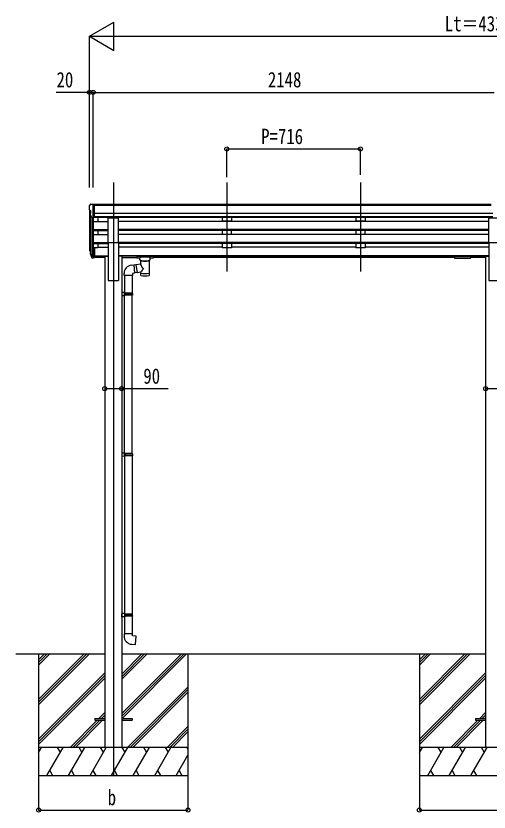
# Model space of a CAD drawing. Units: millimetres, scale not verified. Extents: x -10512 to 10512, y -7425 to 7425.
# Drawn here: x -4057 to -1522, y -3512 to 750 of the extents above; entities that cross this region are included whole.
import ezdxf
from ezdxf.enums import TextEntityAlignment as Align

# ---------------------------------------------------------------- set-up
doc = ezdxf.new("R2010")
doc.units = ezdxf.units.MM
doc.header["$LTSCALE"] = 30
for name, color, linetype in [('0-3_YKK_12', 2, 'Continuous'), ('0-4_YKK_13', 4, 'Continuous'), ('0-5_YKK_A1', 4, 'Continuous'), ('0-6_YKK_D', 6, 'Continuous')]:
    doc.layers.add(name, color=color, linetype=linetype)
doc.styles.add('ＭＳ ゴシック', font='')
doc.styles.get('ＭＳ ゴシック').set_extended_font_data('MS Gothic')

msp = doc.modelspace()

# ---------------------------------------------------------------- linework, layer by layer
at = {"layer": '0-3_YKK_12'}
for p, q in [((-3534.74, -141.06), (-3534.74, -3315.46)), ((-2926.74, -141.06), (-2926.74, -618.57)), ((-2210.74, -141.06), (-2210.74, -618.57))]:
    msp.add_line(p, q, dxfattribs=at)
at = {"layer": '0-4_YKK_13'}
for p, q in [((-3664.74, -266.81), (-3664.74, -267.44)), ((-3662.21, -288.63), (-3656.89, -291.7)), ((-3657.83, -258.01), (-3661.9, -263.82)), ((-3654.74, -257.44), (-3657.08, -257.58)), ((-3656.74, -291.96), (-3656.74, -308.23)), ((-3654.74, -257.44), (-3636.24, -257.44)), ((-3642.74, -330.43), (-3642.74, -257.44)), ((-3636.24, -257.44), (-3626.24, -257.53)), ((-3636.24, -329.43), (-3636.24, -257.44)), ((-3626.24, -259.05), (-3626.24, -257.53)), ((-3650.37, -328.61), (-3659.37, -313.02)), ((-3642.74, -330.43), (-3647.95, -330.11)), ((-3636.24, -329.43), (-3642.74, -329.43)), ((-3562.24, -462.89), (-3562.24, -331.09)), ((-3562.24, -331.09), (-3507.24, -331.09)), ((-3507.24, -462.89), (-3507.24, -331.09)), ((-1522.24, -462.89), (-1522.24, -331.09)), ((-1522.24, -331.09), (-1467.24, -331.09)), ((-3562.24, -462.89), (-3507.24, -462.89)), ((-1522.24, -462.89), (-1467.24, -462.89)), ((-3661.65, -505.35), (-3657.77, -513.3)), ((-3661.05, -503.98), (-3657.77, -511.04)), ((-3642.74, -491.16), (-3642.74, -545.94)), ((-3636.24, -491.16), (-3642.74, -491.16)), ((-3636.24, -491.16), (-3636.24, -545.2)), ((-3659.33, -516.63), (-3659, -521.03)), ((-3659, -521.03), (-3650.19, -544.58)), ((-3658.38, -520.47), (-3650.19, -536.65)), ((-3649.18, -535.52), (-3656.93, -520.11)), ((-3642.74, -536.2), (-3647.88, -536.2)), ((-3642.74, -538), (-3647.59, -538)), ((-3642.74, -545.94), (-3647.59, -545.94)), ((-3636.24, -531.3), (-3642.74, -531.3)), ((-3636.24, -536.18), (-3642.74, -536.18)), ((-3636.24, -545.2), (-3642.74, -545.2)), ((-3408.74, -535.75), (-3408.74, -546.5)), ((-3323.74, -535.08), (-3406.74, -535.08)), ((-3323.74, -537.26), (-3406.74, -537.26)), ((-3392.24, -547.17), (-3406.74, -547.17)), ((-3392.24, -553.98), (-3392.24, -543.7)), ((-3338.24, -553.98), (-3338.24, -543.7)), ((-3323.74, -547.17), (-3338.24, -547.17)), ((-3321.74, -535.75), (-3321.74, -546.5)), ((-3321.74, -535.94), (-3321.74, -537.48)), ((-1707.74, -535.75), (-1707.74, -546.5)), ((-1707.74, -535.94), (-1707.74, -537.48)), ((-1705.74, -535.08), (-1622.74, -535.08)), ((-1705.74, -537.26), (-1622.74, -537.26)), ((-1705.74, -547.17), (-1622.74, -547.17)), ((-1620.74, -535.75), (-1620.74, -546.5)), ((-3438.1, -583.36), (-3425.59, -581.81)), ((-3413.07, -581.84), (-3425.42, -583.75)), ((-3413.37, -579.96), (-3388.14, -576.05)), ((-3413.37, -579.96), (-3406.34, -625.22)), ((-3388.14, -576.05), (-3388.14, -558.47)), ((-3342.34, -558.48), (-3342.33, -638.77)), ((-3477.51, -639.37), (-3477.51, -628.46)), ((-3406.64, -623.34), (-3421.75, -625.68)), ((-3388.14, -622.39), (-3406.34, -625.22)), ((-3388.16, -638.77), (-3388.14, -622.14)), ((-3431.51, -639.37), (-3477.51, -639.37)), ((-3475.54, -639.37), (-3475.54, -730.83)), ((-3433.54, -639.37), (-3433.54, -733.39)), ((-3473.54, -730.89), (-3489.54, -730.42)), ((-3489.54, -730.42), (-3489.54, -748.36)), ((-3473.54, -747.89), (-3489.54, -748.36)), ((-3473.54, -732.89), (-3475.54, -732.89)), ((-3432.54, -733.39), (-3475.54, -733.39)), ((-3431.54, -735.39), (-3475.54, -735.39)), ((-3431.54, -743.39), (-3475.54, -743.39)), ((-3432.54, -745.39), (-3475.54, -745.39)), ((-3475.54, -1590.08), (-3475.54, -747.95)), ((-3473.54, -732.89), (-3473.54, -730.89)), ((-3473.54, -747.89), (-3473.54, -745.89)), ((-3471.07, -735.39), (-3470.64, -733.39)), ((-3433.54, -1592.64), (-3433.54, -745.39)), ((-3431.54, -735.39), (-3432.54, -733.39)), ((-3431.54, -743.39), (-3432.54, -745.39)), ((-3431.54, -735.39), (-3431.54, -743.39)), ((-3473.54, -1590.14), (-3489.54, -1589.67)), ((-3489.54, -1589.67), (-3489.54, -1607.61)), ((-3473.54, -1607.14), (-3489.54, -1607.61)), ((-3473.54, -1592.14), (-3475.54, -1592.14)), ((-3432.54, -1592.64), (-3475.54, -1592.64)), ((-3431.54, -1594.64), (-3475.54, -1594.64)), ((-3431.54, -1602.64), (-3475.54, -1602.64)), ((-3432.54, -1604.64), (-3475.54, -1604.64)), ((-3475.54, -1607.2), (-3475.54, -2449.33)), ((-3473.54, -1592.14), (-3473.54, -1590.14)), ((-3473.54, -1607.14), (-3473.54, -1605.14)), ((-3471.07, -1594.64), (-3470.64, -1592.64)), ((-3433.54, -1604.64), (-3433.54, -2451.89)), ((-3431.54, -1594.64), (-3432.54, -1592.64)), ((-3431.54, -1602.64), (-3432.54, -1604.64)), ((-3431.54, -1594.64), (-3431.54, -1602.64)), ((-3473.54, -2449.39), (-3489.54, -2448.92)), ((-3489.54, -2466.86), (-3489.54, -2448.92)), ((-3473.54, -2466.39), (-3489.54, -2466.86)), ((-3432.54, -2451.89), (-3475.54, -2451.89)), ((-3431.54, -2453.89), (-3475.54, -2453.89)), ((-3431.54, -2461.89), (-3475.54, -2461.89)), ((-3432.54, -2463.89), (-3475.54, -2463.89)), ((-3473.54, -2464.39), (-3475.54, -2464.39)), ((-3475.54, -2466.45), (-3475.54, -2557.89)), ((-3473.54, -2449.39), (-3473.54, -2451.39)), ((-3473.54, -2464.39), (-3473.54, -2466.39)), ((-3471.07, -2461.89), (-3470.64, -2463.89)), ((-3433.54, -2463.89), (-3433.54, -2557.89)), ((-3431.54, -2453.89), (-3432.54, -2451.89)), ((-3431.54, -2461.89), (-3432.54, -2463.89)), ((-3431.54, -2461.89), (-3431.54, -2453.89)), ((-3431.54, -2557.89), (-3477.54, -2557.89)), ((-3477.54, -2557.89), (-3477.54, -2568.81)), ((-3431.54, -2567.89), (-3431.54, -2557.89)), ((-3634.74, -3010.96), (-3634.74, -3019.96)), ((-3634.74, -3010.96), (-3579.94, -3010.96)), ((-3634.74, -3019.96), (-3579.94, -3019.96)), ((-3489.54, -3010.96), (-3434.74, -3010.96)), ((-3489.54, -3019.96), (-3434.74, -3019.96)), ((-3434.74, -3010.96), (-3434.74, -3019.96)), ((-1594.74, -3010.96), (-1594.74, -3019.96)), ((-1594.74, -3010.96), (-1539.94, -3010.96)), ((-1594.74, -3019.96), (-1539.94, -3019.96))]:
    msp.add_line(p, q, dxfattribs=at)
for points in [[(-3406.74, -535.08), (-3407.1, -535.09), (-3407.63, -535.11), (-3408.08, -535.16), (-3408.38, -535.24), (-3408.55, -535.34), (-3408.67, -535.48), (-3408.74, -535.66), (-3408.74, -535.75)], [(-3406.74, -547.17), (-3407.1, -547.16), (-3407.63, -547.14), (-3408.08, -547.09), (-3408.38, -547.01), (-3408.55, -546.91), (-3408.67, -546.77), (-3408.74, -546.59), (-3408.74, -546.5)], [(-3338.28, -553.92), (-3338.26, -554.28), (-3338.5, -555.23), (-3339.03, -556.12), (-3339.83, -556.96), (-3340.94, -557.75), (-3342.34, -558.48)], [(-3321.74, -535.75), (-3321.78, -535.55), (-3321.86, -535.41), (-3321.96, -535.32), (-3322.06, -535.26), (-3322.18, -535.21), (-3322.48, -535.15), (-3322.97, -535.1), (-3323.51, -535.08), (-3323.74, -535.08)], [(-3321.74, -546.5), (-3321.78, -546.7), (-3321.86, -546.84), (-3321.96, -546.93), (-3322.06, -546.99), (-3322.18, -547.04), (-3322.48, -547.1), (-3322.97, -547.15), (-3323.51, -547.17), (-3323.74, -547.17)], [(-1707.74, -535.75), (-1707.7, -535.55), (-1707.62, -535.41), (-1707.52, -535.32), (-1707.42, -535.26), (-1707.3, -535.21), (-1707.01, -535.15), (-1706.52, -535.1), (-1705.98, -535.08), (-1705.74, -535.08)], [(-1707.74, -546.5), (-1707.7, -546.7), (-1707.62, -546.84), (-1707.52, -546.93), (-1707.42, -546.99), (-1707.3, -547.04), (-1707.01, -547.1), (-1706.52, -547.15), (-1705.98, -547.17), (-1705.74, -547.17)], [(-1622.74, -535.08), (-1622.39, -535.09), (-1621.86, -535.11), (-1621.41, -535.16), (-1621.11, -535.24), (-1620.94, -535.34), (-1620.82, -535.48), (-1620.75, -535.66), (-1620.74, -535.75)], [(-1622.74, -547.17), (-1622.39, -547.16), (-1621.86, -547.14), (-1621.41, -547.09), (-1621.11, -547.01), (-1620.94, -546.91), (-1620.82, -546.77), (-1620.75, -546.59), (-1620.74, -546.5)], [(-3425.59, -581.81), (-3421.58, -627.63), (-3431.51, -629.37), (-3431.51, -639.37)], [(-3388.14, -558.47), (-3388.38, -558.37), (-3389.73, -557.64), (-3390.84, -556.79), (-3391.6, -555.92), (-3392.06, -555.03), (-3392.23, -554.14)], [(-3473.54, -745.89), (-3475.54, -745.89), (-3475.54, -732.89)], [(-3471.07, -735.39), (-3471.07, -743.39), (-3470.64, -745.39)], [(-3473.54, -1605.14), (-3475.54, -1605.14), (-3475.54, -1592.14)], [(-3471.07, -1594.64), (-3471.07, -1602.64), (-3470.64, -1604.64)], [(-3473.54, -2451.39), (-3475.54, -2451.39), (-3475.54, -2464.39)], [(-3471.07, -2461.89), (-3471.07, -2453.89), (-3470.64, -2451.89)], [(-3436.47, -2613.64), (-3415.63, -2615.46), (-3411.62, -2569.64), (-3431.54, -2567.89)]]:
    msp.add_lwpolyline(points, dxfattribs=at)
for centre, radius, start, end in [((-3661.74, -266.81), 3, 93, 180), ((-3462.74, -267.44), 202, 180, 184.94904), ((-3657.84, -284.25), 6.18, 185.7035, 224.99897), ((-3657.02, -258.58), 1, 93.5, 145), ((-3657.04, -291.96), 0.3, 0, 60), ((-3656.77, -311.52), 3, 94.7167, 210), ((-3657.04, -308.23), 0.3, 274.7167, 0), ((-3647.77, -327.11), 3, 210, 266.5), ((-3633.56, -496.24), 29.53, 186.50806, 197.98144), ((-3632.16, -494.48), 30.41, 187.1552, 198.19734), ((-3431.6, -628.81), 45.91, 98.14944, 179.55845), ((-3432.54, -2568.81), 45, 180, 265)]:
    msp.add_arc(centre, radius, start, end, dxfattribs=at)
for centre, major_axis, ratio, start_param, end_param in [((-3574.09, -496.67), (-89.06, 1.43), 0.57596, 6.1962358, 6.3678173), ((-3574.88, -489.99), (87.93, 4.42), 0.541684, 3.0659337, 3.2228513), ((-3658.03, -516.63), (1.3, 0), 0.90356, 1.3700892, 3.347195), ((-3572.11, -500.44), (-89.07, 0), 0.90356, 0.2056023, 0.2515348), ((-3572.82, -496.57), (-88.05, 0), 0.90356, 0.2662965, 0.3003836), ((-3647.59, -535.29), (-3, 0), 0.90356, 0.5235988, 1.5707963), ((-3647.59, -543.23), (3, 0), 0.90356, 3.6651914, 4.712389), ((-3647.88, -534.84), (-1.5, 0), 0.90356, 0.5235988, 1.5707963), ((-3406.74, -537.48), (-2, 0), 0.109601, 4.712389, 6.2831853), ((-3365.24, -543.7), (-27, 0), 0.122176, 3.1415927, 6.2831853), ((-3376.24, -553.98), (-16, 0), 0.361356, 0, 0.0194874), ((-3323.74, -537.48), (-2, 0), 0.109601, 3.1415927, 4.712389), ((-1705.74, -537.48), (2, 0), 0.109601, 1.5707963, 3.1415927), ((-1622.74, -537.48), (2, 0), 0.109601, 0, 1.5707963), ((-3365.24, -602.59), (22.81, -26.62), 0.234429, 3.1563334, 4.5976381), ((-3365.23, -558.93), (-22.92, 0.42), 0.07247, 0.0008089, 1.5716053), ((-3365.23, -560.55), (-22.92, 0.42), 0.07247, 0.0008089, 1.5716053), ((-3365.26, -558.93), (22.91, 0.42), 0.072511, 4.711586, 6.2823824), ((-3365.26, -560.55), (22.91, 0.42), 0.072511, 4.711586, 6.2823824), ((-3367.8, -599.95), (-20.32, -22.25), 0.045535, 4.9756507, 6.2441899), ((-3365.24, -638.77), (-22.92, 0), 0.101955, 6.2829723, 9.4248207), ((-3365.24, -626.33), (-22.91, 0), 0.122865, 6.2831853, 9.424778)]:
    msp.add_ellipse(centre, major_axis=major_axis, ratio=ratio, start_param=start_param, end_param=end_param, dxfattribs=at)
at = {"layer": '0-5_YKK_A1'}
for p, q in [((-3662.74, -288.02), (-3662.74, -490.8)), ((-1511.24, -259.05), (-3636.24, -259.05)), ((-1511.24, -264.26), (-3636.24, -264.26)), ((-3657.77, -315.79), (-3657.77, -517.51)), ((-3648.74, -329.95), (-3648.75, -535.94)), ((-3642.74, -298.55), (-3642.74, -491.16)), ((-1501.24, -307.79), (-3636.24, -307.79)), ((-1501.24, -325.65), (-3636.24, -325.65)), ((-1501.24, -328.89), (-3636.24, -328.89)), ((-3617.74, -328.89), (-3617.74, -349.47)), ((-2951.74, -328.99), (-2951.74, -349.37)), ((-2901.74, -328.99), (-2901.74, -349.37)), ((-2235.74, -328.99), (-2235.74, -349.37)), ((-2185.74, -328.99), (-2185.74, -349.37)), ((-3642.74, -349.47), (-3562.24, -349.47)), ((-1522.24, -349.47), (-3507.24, -349.47)), ((-2901.74, -349.37), (-2951.74, -349.37)), ((-2185.74, -349.37), (-2235.74, -349.37)), ((-3642.74, -392.84), (-3562.24, -392.84)), ((-3642.74, -394.33), (-3562.24, -394.33)), ((-3642.74, -398.65), (-3562.24, -398.65)), ((-3642.74, -419.58), (-3562.24, -419.58)), ((-3617.74, -398.65), (-3617.74, -419.58)), ((-1522.24, -392.84), (-3507.24, -392.84)), ((-1522.24, -394.33), (-3507.24, -394.33)), ((-1522.24, -398.65), (-3507.24, -398.65)), ((-1522.24, -419.48), (-3507.24, -419.48)), ((-2951.74, -398.65), (-2951.74, -419.48)), ((-2901.74, -419.48), (-2951.74, -419.48)), ((-2901.74, -419.48), (-2901.74, -398.65)), ((-2235.74, -398.65), (-2235.74, -419.48)), ((-2185.74, -419.48), (-2235.74, -419.48)), ((-2185.74, -419.48), (-2185.74, -398.65)), ((-3642.74, -462.94), (-3562.24, -462.94)), ((-3642.74, -464.44), (-3562.24, -464.44)), ((-3642.74, -468.75), (-3562.24, -468.75)), ((-3617.74, -468.75), (-3617.74, -491.8)), ((-3562.24, -462.89), (-3562.24, -665.46)), ((-3507.24, -462.89), (-3507.24, -665.46)), ((-1522.24, -462.94), (-3507.24, -462.89)), ((-1522.24, -464.44), (-3507.24, -464.44)), ((-1522.24, -468.75), (-3507.24, -468.75)), ((-2951.74, -468.75), (-2951.74, -491.8)), ((-2901.74, -468.75), (-2901.74, -491.8)), ((-2235.74, -468.75), (-2235.74, -491.8)), ((-2185.74, -468.75), (-2185.74, -491.8)), ((-1522.24, -462.89), (-1522.24, -665.46)), ((-3617.74, -491.8), (-3636.24, -491.8)), ((-3617.74, -486.85), (-3562.24, -486.85)), ((-2951.74, -486.85), (-3507.24, -486.85)), ((-2901.74, -491.8), (-2951.74, -491.8)), ((-2235.74, -486.85), (-2901.74, -486.85)), ((-2185.74, -491.8), (-2235.74, -491.8)), ((-1522.24, -486.85), (-2185.74, -486.85)), ((-3636.24, -533.87), (-3562.24, -533.87)), ((-3636.24, -535.27), (-3562.24, -535.27)), ((-3579.94, -542.95), (-3636.24, -542.95)), ((-3579.94, -536.46), (-3579.94, -3165.46)), ((-3579.94, -536.46), (-3562.24, -536.46)), ((-1522.24, -533.87), (-3507.24, -533.87)), ((-1522.24, -535.27), (-3507.24, -535.27)), ((-3489.54, -536.46), (-3507.24, -536.46)), ((-3489.54, -536.46), (-3489.54, -3165.46)), ((-3489.54, -542.95), (-3408.74, -542.95)), ((-1707.74, -542.95), (-3321.74, -542.95)), ((-1539.94, -542.95), (-1620.74, -542.95)), ((-1539.94, -536.46), (-1539.94, -3165.46)), ((-1539.94, -536.46), (-1522.24, -536.46)), ((-3562.24, -665.46), (-3507.24, -665.46)), ((-1522.24, -665.46), (-1467.24, -665.46)), ((-4056.78, -2665.46), (-3579.94, -2665.46)), ((-3934.94, -2665.46), (-3934.94, -3315.46)), ((-3934.94, -2909.64), (-3690.76, -2665.46)), ((-3934.94, -2923.78), (-3676.62, -2665.46)), ((-3934.94, -2937.92), (-3662.48, -2665.46)), ((-3934.94, -2725.79), (-3874.61, -2665.46)), ((-3934.94, -2711.65), (-3888.76, -2665.46)), ((-3934.94, -2697.51), (-3902.9, -2665.46)), ((-3489.74, -2984.94), (-3170.26, -2665.46)), ((-3489.74, -2999.08), (-3156.12, -2665.46)), ((-3489.74, -2801.09), (-3354.11, -2665.46)), ((-3489.74, -2786.95), (-3368.26, -2665.46)), ((-3489.74, -2772.81), (-3382.4, -2665.46)), ((-3489.54, -2665.46), (-1539.94, -2665.46)), ((-3487.48, -3010.96), (-3141.98, -2665.46)), ((-3134.94, -2665.46), (-3134.94, -3315.46)), ((-1894.94, -2665.46), (-1894.94, -3315.46)), ((-1894.94, -2909.64), (-1650.76, -2665.46)), ((-1894.94, -2923.78), (-1636.62, -2665.46)), ((-1894.94, -2937.92), (-1622.48, -2665.46)), ((-1894.94, -2725.79), (-1834.61, -2665.46)), ((-1894.94, -2711.65), (-1848.76, -2665.46)), ((-1894.94, -2697.51), (-1862.9, -2665.46)), ((-3934.94, -3121.77), (-3580.14, -2766.97)), ((-1894.94, -3121.77), (-1540.14, -2766.97)), ((-3934.94, -3135.91), (-3580.14, -2781.11)), ((-3934.94, -3150.05), (-3580.14, -2795.25)), ((-1894.94, -3135.91), (-1540.14, -2781.11)), ((-1894.94, -3150.05), (-1540.14, -2795.25)), ((-3458.14, -3165.46), (-3134.94, -2842.27)), ((-3443.99, -3165.46), (-3134.94, -2856.41)), ((-3429.85, -3165.46), (-3134.94, -2870.55)), ((-3612, -3010.96), (-3580.14, -2979.1)), ((-1572, -3010.96), (-1540.14, -2979.1)), ((-3766.5, -3165.46), (-3621, -3019.96)), ((-3752.36, -3165.46), (-3606.86, -3019.96)), ((-3738.22, -3165.46), (-3592.72, -3019.96)), ((-3597.86, -3010.96), (-3580.14, -2993.24)), ((-3583.72, -3010.96), (-3580.14, -3007.39)), ((-1726.5, -3165.46), (-1581, -3019.96)), ((-1712.36, -3165.46), (-1566.86, -3019.96)), ((-1698.22, -3165.46), (-1552.72, -3019.96)), ((-1557.86, -3010.96), (-1540.14, -2993.24)), ((-1543.72, -3010.96), (-1540.14, -3007.39)), ((-3246, -3165.46), (-3134.94, -3054.4)), ((-3231.86, -3165.46), (-3134.94, -3068.54)), ((-3217.72, -3165.46), (-3134.94, -3082.69)), ((-3134.94, -3165.46), (-3934.94, -3165.46)), ((-3934.94, -3192.96), (-3919.06, -3165.46)), ((-3890.2, -3315.46), (-3803.59, -3165.46)), ((-3818.6, -3191.44), (-3833.6, -3165.46)), ((-3774.73, -3315.46), (-3688.12, -3165.46)), ((-3703.13, -3191.44), (-3718.13, -3165.46)), ((-3659.26, -3315.46), (-3572.65, -3165.46)), ((-3587.66, -3191.44), (-3602.66, -3165.46)), ((-3543.79, -3315.46), (-3457.18, -3165.46)), ((-3472.19, -3191.44), (-3487.19, -3165.46)), ((-3428.32, -3315.46), (-3341.71, -3165.46)), ((-3356.71, -3191.44), (-3371.72, -3165.46)), ((-3312.85, -3315.46), (-3226.24, -3165.46)), ((-3256.24, -3165.46), (-3241.24, -3191.44)), ((-3140.77, -3165.46), (-3134.94, -3175.56)), ((-1094.94, -3165.46), (-1894.94, -3165.46)), ((-1894.94, -3192.96), (-1879.06, -3165.46)), ((-1850.2, -3315.46), (-1763.59, -3165.46)), ((-1778.6, -3191.44), (-1793.6, -3165.46)), ((-1734.73, -3315.46), (-1648.12, -3165.46)), ((-1663.13, -3191.44), (-1678.13, -3165.46)), ((-1619.26, -3315.46), (-1532.65, -3165.46)), ((-1547.66, -3191.44), (-1562.66, -3165.46)), ((-3197.38, -3315.46), (-3134.94, -3207.32)), ((-3934.94, -3315.46), (-3134.94, -3315.46)), ((-3875.2, -3289.48), (-3860.2, -3315.46)), ((-3759.73, -3289.48), (-3744.73, -3315.46)), ((-3644.26, -3289.48), (-3629.26, -3315.46)), ((-3528.79, -3289.48), (-3513.79, -3315.46)), ((-3413.32, -3289.48), (-3398.32, -3315.46)), ((-3297.85, -3289.48), (-3282.85, -3315.46)), ((-3182.38, -3289.48), (-3167.38, -3315.46)), ((-1894.94, -3315.46), (-1094.94, -3315.46)), ((-1835.2, -3289.48), (-1820.2, -3315.46)), ((-1719.73, -3289.48), (-1704.73, -3315.46)), ((-1604.26, -3289.48), (-1589.26, -3315.46))]:
    msp.add_line(p, q, dxfattribs=at)
at = {"layer": '0-6_YKK_D'}
for p, q in [((-3662.74, 640.95), (-3532.84, 715.95)), ((-3532.84, 565.95), (-3532.84, 715.95)), ((-3662.74, -168.62), (-3662.74, 641.95)), ((-3662.74, 640.95), (-3532.84, 565.95)), ((-3662.74, 640.95), (-3402.94, 640.95)), ((-3512.74, 640.95), (523.26, 640.95)), ((-3662.74, -167.62), (-3662.74, 341.95)), ((-3642.74, -168.62), (-3642.74, 341.95)), ((-3642.74, -168.62), (-3642.74, 341.95)), ((-3642.74, 340.95), (-1494.74, 340.95)), ((-2926.74, -112.17), (-2926.74, 38.94)), ((-2926.74, 37.94), (-2210.74, 37.94)), ((-2210.74, -101.03), (-2210.74, 38.94)), ((-1539.94, -1223.35), (-1539.94, -1246.01)), ((-3934.94, -3315.46), (-3934.94, -3502.17)), ((-3134.94, -3301.24), (-3134.94, -3502.17)), ((-1894.94, -3315.46), (-1894.94, -3502.17)), ((-3934.94, -3501.17), (-3134.94, -3501.17)), ((-1894.94, -3501.17), (-1094.94, -3501.17))]:
    msp.add_line(p, q, dxfattribs=at)
for points in [[(-3642.74, 340.95), (-3662.74, 340.95), (-3841.24, 340.95)], [(-3580.94, -1245.01), (-3490.54, -1245.01), (-3240.74, -1245.01)], [(-1539.94, -1245.01), (-1449.54, -1245.01), (-1200.99, -1245.01)]]:
    msp.add_lwpolyline(points, dxfattribs=at)
for centre in [(-3662.74, 340.95), (-3642.74, 340.95), (-3642.74, 340.95), (-2926.74, 37.94), (-2210.74, 37.94), (-3580.94, -1245.01), (-3490.54, -1245.01), (-1539.94, -1245.01), (-3934.94, -3501.17), (-3134.94, -3501.17), (-1894.94, -3501.17)]:
    msp.add_circle(centre, 10.62, dxfattribs=at)

# ---------------------------------------------------------------- texts
at = {"layer": '0-6_YKK_D', "style": 'ＭＳ ゴシック', "width": 0.8}
for s, p in [('Lt＝4336', (-1758.74, 642.95)), ('20', (-3839.24, 342.95)), ('2148', (-2706.74, 342.95)), ('P=716', (-2742.74, 39.24)), ('90', (-3374.04, -1243.71)), ('b', (-3564.94, -3499.87))]:
    msp.add_text(s, height=82.48, dxfattribs=at).set_placement(p, align=Align.BOTTOM_LEFT)

doc.saveas('drawing.dxf')
